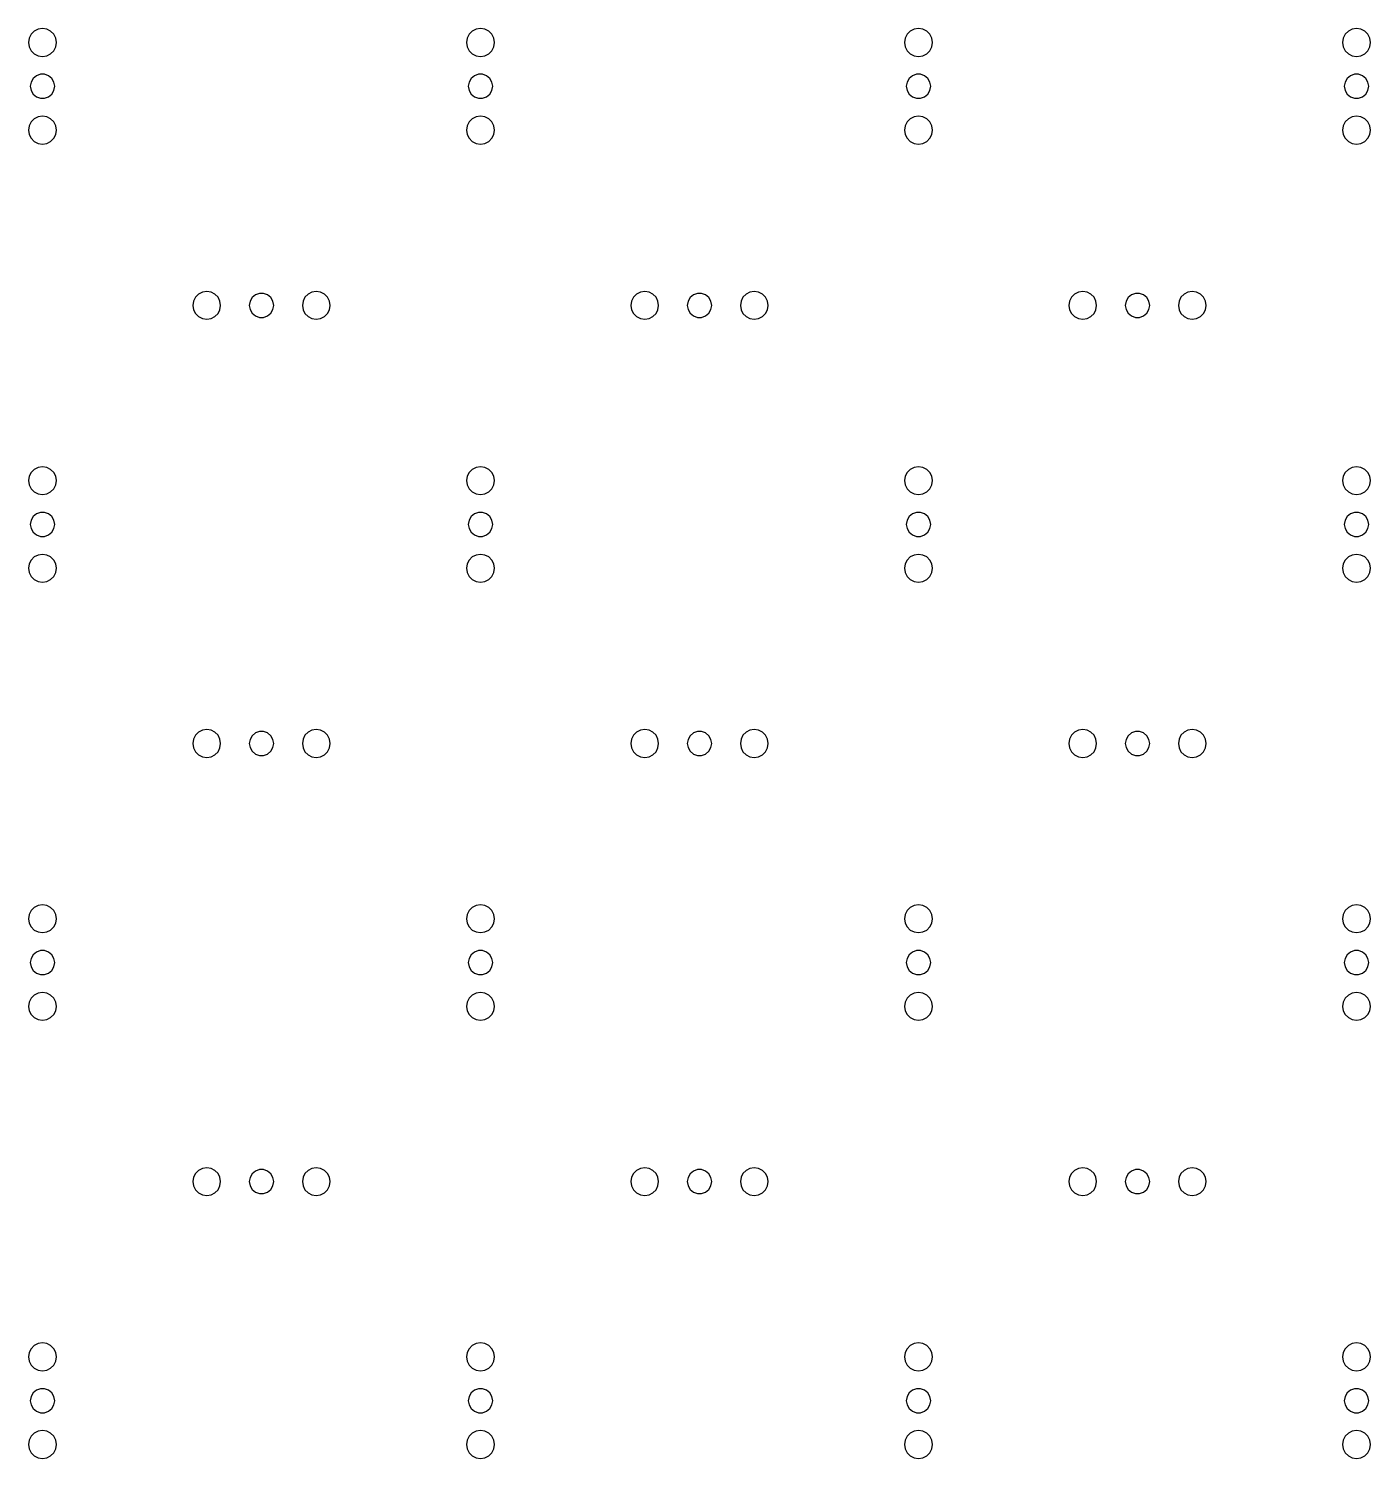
# Model space of a CAD drawing. Extents: x 218 to 2830, y 49 to 1501.
# Drawn here: x 2218 to 2830, y 49 to 701 of the extents above; entities that cross this region are included whole.
import ezdxf

# ---------------------------------------------------------------- set-up
doc = ezdxf.new("R2010")
doc.units = 0
doc.layers.get('0').update_dxf_attribs({"linetype": 'CONTINUOUS'})

msp = doc.modelspace()

# ---------------------------------------------------------------- linework, layer by layer
for points in [[(2225.96, 688.961), (2227.73, 689.863), (2229.14, 691.268), (2230.04, 693.038), (2230.35, 695), (2230.04, 696.962), (2229.14, 698.732), (2227.73, 700.137), (2225.96, 701.039), (2224, 701.35), (2222.04, 701.039), (2220.27, 700.137), (2218.86, 698.732), (2217.96, 696.962), (2217.65, 695), (2217.96, 693.038), (2218.86, 691.268), (2220.27, 689.863), (2222.04, 688.961), (2224, 688.65)], [(2425.96, 688.961), (2427.73, 689.863), (2429.14, 691.268), (2430.04, 693.038), (2430.35, 695), (2430.04, 696.962), (2429.14, 698.732), (2427.73, 700.137), (2425.96, 701.039), (2424, 701.35), (2422.04, 701.039), (2420.27, 700.137), (2418.86, 698.732), (2417.96, 696.962), (2417.65, 695), (2417.96, 693.038), (2418.86, 691.268), (2420.27, 689.863), (2422.04, 688.961), (2424, 688.65)], [(2625.96, 688.961), (2627.73, 689.863), (2629.14, 691.268), (2630.04, 693.038), (2630.35, 695), (2630.04, 696.962), (2629.14, 698.732), (2627.73, 700.137), (2625.96, 701.039), (2624, 701.35), (2622.04, 701.039), (2620.27, 700.137), (2618.86, 698.732), (2617.96, 696.962), (2617.65, 695), (2617.96, 693.038), (2618.86, 691.268), (2620.27, 689.863), (2622.04, 688.961), (2624, 688.65)], [(2825.96, 688.961), (2827.73, 689.863), (2829.14, 691.268), (2830.04, 693.038), (2830.35, 695), (2830.04, 696.962), (2829.14, 698.732), (2827.73, 700.137), (2825.96, 701.039), (2824, 701.35), (2822.04, 701.039), (2820.27, 700.137), (2818.86, 698.732), (2817.96, 696.962), (2817.65, 695), (2817.96, 693.038), (2818.86, 691.268), (2820.27, 689.863), (2822.04, 688.961), (2824, 688.65)], [(2226.78, 670.188), (2228.26, 671.429), (2229.22, 673.1), (2229.56, 675), (2229.22, 676.9), (2228.26, 678.571), (2226.78, 679.812), (2224.96, 680.472), (2223.04, 680.472), (2221.22, 679.812), (2219.74, 678.571), (2218.78, 676.9), (2218.44, 675), (2218.78, 673.1), (2219.74, 671.429), (2221.22, 670.188), (2223.04, 669.528), (2224.96, 669.528)], [(2426.78, 670.188), (2428.26, 671.429), (2429.22, 673.1), (2429.56, 675), (2429.22, 676.9), (2428.26, 678.571), (2426.78, 679.812), (2424.96, 680.472), (2423.04, 680.472), (2421.22, 679.812), (2419.74, 678.571), (2418.78, 676.9), (2418.44, 675), (2418.78, 673.1), (2419.74, 671.429), (2421.22, 670.188), (2423.04, 669.528), (2424.96, 669.528)], [(2626.78, 670.188), (2628.26, 671.429), (2629.22, 673.1), (2629.56, 675), (2629.22, 676.9), (2628.26, 678.571), (2626.78, 679.812), (2624.96, 680.472), (2623.04, 680.472), (2621.22, 679.812), (2619.74, 678.571), (2618.78, 676.9), (2618.44, 675), (2618.78, 673.1), (2619.74, 671.429), (2621.22, 670.188), (2623.04, 669.528), (2624.96, 669.528)], [(2826.78, 670.188), (2828.26, 671.429), (2829.22, 673.1), (2829.56, 675), (2829.22, 676.9), (2828.26, 678.571), (2826.78, 679.812), (2824.96, 680.472), (2823.04, 680.472), (2821.22, 679.812), (2819.74, 678.571), (2818.78, 676.9), (2818.44, 675), (2818.78, 673.1), (2819.74, 671.429), (2821.22, 670.188), (2823.04, 669.528), (2824.96, 669.528)], [(2225.96, 648.961), (2227.73, 649.863), (2229.14, 651.268), (2230.04, 653.038), (2230.35, 655), (2230.04, 656.962), (2229.14, 658.732), (2227.73, 660.137), (2225.96, 661.039), (2224, 661.35), (2222.04, 661.039), (2220.27, 660.137), (2218.86, 658.732), (2217.96, 656.962), (2217.65, 655), (2217.96, 653.038), (2218.86, 651.268), (2220.27, 649.863), (2222.04, 648.961), (2224, 648.65)], [(2425.96, 648.961), (2427.73, 649.863), (2429.14, 651.268), (2430.04, 653.038), (2430.35, 655), (2430.04, 656.962), (2429.14, 658.732), (2427.73, 660.137), (2425.96, 661.039), (2424, 661.35), (2422.04, 661.039), (2420.27, 660.137), (2418.86, 658.732), (2417.96, 656.962), (2417.65, 655), (2417.96, 653.038), (2418.86, 651.268), (2420.27, 649.863), (2422.04, 648.961), (2424, 648.65)], [(2625.96, 648.961), (2627.73, 649.863), (2629.14, 651.268), (2630.04, 653.038), (2630.35, 655), (2630.04, 656.962), (2629.14, 658.732), (2627.73, 660.137), (2625.96, 661.039), (2624, 661.35), (2622.04, 661.039), (2620.27, 660.137), (2618.86, 658.732), (2617.96, 656.962), (2617.65, 655), (2617.96, 653.038), (2618.86, 651.268), (2620.27, 649.863), (2622.04, 648.961), (2624, 648.65)], [(2825.96, 648.961), (2827.73, 649.863), (2829.14, 651.268), (2830.04, 653.038), (2830.35, 655), (2830.04, 656.962), (2829.14, 658.732), (2827.73, 660.137), (2825.96, 661.039), (2824, 661.35), (2822.04, 661.039), (2820.27, 660.137), (2818.86, 658.732), (2817.96, 656.962), (2817.65, 655), (2817.96, 653.038), (2818.86, 651.268), (2820.27, 649.863), (2822.04, 648.961), (2824, 648.65)], [(2300.96, 568.961), (2302.73, 569.863), (2304.14, 571.268), (2305.04, 573.038), (2305.35, 575), (2305.04, 576.962), (2304.14, 578.732), (2302.73, 580.137), (2300.96, 581.039), (2299, 581.35), (2297.04, 581.039), (2295.27, 580.137), (2293.86, 578.732), (2292.96, 576.962), (2292.65, 575), (2292.96, 573.038), (2293.86, 571.268), (2295.27, 569.863), (2297.04, 568.961), (2299, 568.65)], [(2350.96, 568.961), (2352.73, 569.863), (2354.14, 571.268), (2355.04, 573.038), (2355.35, 575), (2355.04, 576.962), (2354.14, 578.732), (2352.73, 580.137), (2350.96, 581.039), (2349, 581.35), (2347.04, 581.039), (2345.27, 580.137), (2343.86, 578.732), (2342.96, 576.962), (2342.65, 575), (2342.96, 573.038), (2343.86, 571.268), (2345.27, 569.863), (2347.04, 568.961), (2349, 568.65)], [(2500.96, 568.961), (2502.73, 569.863), (2504.14, 571.268), (2505.04, 573.038), (2505.35, 575), (2505.04, 576.962), (2504.14, 578.732), (2502.73, 580.137), (2500.96, 581.039), (2499, 581.35), (2497.04, 581.039), (2495.27, 580.137), (2493.86, 578.732), (2492.96, 576.962), (2492.65, 575), (2492.96, 573.038), (2493.86, 571.268), (2495.27, 569.863), (2497.04, 568.961), (2499, 568.65)], [(2550.96, 568.961), (2552.73, 569.863), (2554.14, 571.268), (2555.04, 573.038), (2555.35, 575), (2555.04, 576.962), (2554.14, 578.732), (2552.73, 580.137), (2550.96, 581.039), (2549, 581.35), (2547.04, 581.039), (2545.27, 580.137), (2543.86, 578.732), (2542.96, 576.962), (2542.65, 575), (2542.96, 573.038), (2543.86, 571.268), (2545.27, 569.863), (2547.04, 568.961), (2549, 568.65)], [(2700.96, 568.961), (2702.73, 569.863), (2704.14, 571.268), (2705.04, 573.038), (2705.35, 575), (2705.04, 576.962), (2704.14, 578.732), (2702.73, 580.137), (2700.96, 581.039), (2699, 581.35), (2697.04, 581.039), (2695.27, 580.137), (2693.86, 578.732), (2692.96, 576.962), (2692.65, 575), (2692.96, 573.038), (2693.86, 571.268), (2695.27, 569.863), (2697.04, 568.961), (2699, 568.65)], [(2750.96, 568.961), (2752.73, 569.863), (2754.14, 571.268), (2755.04, 573.038), (2755.35, 575), (2755.04, 576.962), (2754.14, 578.732), (2752.73, 580.137), (2750.96, 581.039), (2749, 581.35), (2747.04, 581.039), (2745.27, 580.137), (2743.86, 578.732), (2742.96, 576.962), (2742.65, 575), (2742.96, 573.038), (2743.86, 571.268), (2745.27, 569.863), (2747.04, 568.961), (2749, 568.65)], [(2326.78, 570.188), (2328.26, 571.429), (2329.22, 573.1), (2329.56, 575), (2329.22, 576.9), (2328.26, 578.571), (2326.78, 579.812), (2324.96, 580.472), (2323.04, 580.472), (2321.22, 579.812), (2319.74, 578.571), (2318.78, 576.9), (2318.44, 575), (2318.78, 573.1), (2319.74, 571.429), (2321.22, 570.188), (2323.04, 569.528), (2324.96, 569.528)], [(2526.78, 570.188), (2528.26, 571.429), (2529.22, 573.1), (2529.56, 575), (2529.22, 576.9), (2528.26, 578.571), (2526.78, 579.812), (2524.96, 580.472), (2523.04, 580.472), (2521.22, 579.812), (2519.74, 578.571), (2518.78, 576.9), (2518.44, 575), (2518.78, 573.1), (2519.74, 571.429), (2521.22, 570.188), (2523.04, 569.528), (2524.96, 569.528)], [(2726.78, 570.188), (2728.26, 571.429), (2729.22, 573.1), (2729.56, 575), (2729.22, 576.9), (2728.26, 578.571), (2726.78, 579.812), (2724.96, 580.472), (2723.04, 580.472), (2721.22, 579.812), (2719.74, 578.571), (2718.78, 576.9), (2718.44, 575), (2718.78, 573.1), (2719.74, 571.429), (2721.22, 570.188), (2723.04, 569.528), (2724.96, 569.528)], [(2225.96, 488.961), (2227.73, 489.863), (2229.14, 491.268), (2230.04, 493.038), (2230.35, 495), (2230.04, 496.962), (2229.14, 498.732), (2227.73, 500.137), (2225.96, 501.039), (2224, 501.35), (2222.04, 501.039), (2220.27, 500.137), (2218.86, 498.732), (2217.96, 496.962), (2217.65, 495), (2217.96, 493.038), (2218.86, 491.268), (2220.27, 489.863), (2222.04, 488.961), (2224, 488.65)], [(2425.96, 488.961), (2427.73, 489.863), (2429.14, 491.268), (2430.04, 493.038), (2430.35, 495), (2430.04, 496.962), (2429.14, 498.732), (2427.73, 500.137), (2425.96, 501.039), (2424, 501.35), (2422.04, 501.039), (2420.27, 500.137), (2418.86, 498.732), (2417.96, 496.962), (2417.65, 495), (2417.96, 493.038), (2418.86, 491.268), (2420.27, 489.863), (2422.04, 488.961), (2424, 488.65)], [(2625.96, 488.961), (2627.73, 489.863), (2629.14, 491.268), (2630.04, 493.038), (2630.35, 495), (2630.04, 496.962), (2629.14, 498.732), (2627.73, 500.137), (2625.96, 501.039), (2624, 501.35), (2622.04, 501.039), (2620.27, 500.137), (2618.86, 498.732), (2617.96, 496.962), (2617.65, 495), (2617.96, 493.038), (2618.86, 491.268), (2620.27, 489.863), (2622.04, 488.961), (2624, 488.65)], [(2825.96, 488.961), (2827.73, 489.863), (2829.14, 491.268), (2830.04, 493.038), (2830.35, 495), (2830.04, 496.962), (2829.14, 498.732), (2827.73, 500.137), (2825.96, 501.039), (2824, 501.35), (2822.04, 501.039), (2820.27, 500.137), (2818.86, 498.732), (2817.96, 496.962), (2817.65, 495), (2817.96, 493.038), (2818.86, 491.268), (2820.27, 489.863), (2822.04, 488.961), (2824, 488.65)], [(2226.78, 470.188), (2228.26, 471.429), (2229.22, 473.1), (2229.56, 475), (2229.22, 476.9), (2228.26, 478.571), (2226.78, 479.812), (2224.96, 480.472), (2223.04, 480.472), (2221.22, 479.812), (2219.74, 478.571), (2218.78, 476.9), (2218.44, 475), (2218.78, 473.1), (2219.74, 471.429), (2221.22, 470.188), (2223.04, 469.528), (2224.96, 469.528)], [(2426.78, 470.188), (2428.26, 471.429), (2429.22, 473.1), (2429.56, 475), (2429.22, 476.9), (2428.26, 478.571), (2426.78, 479.812), (2424.96, 480.472), (2423.04, 480.472), (2421.22, 479.812), (2419.74, 478.571), (2418.78, 476.9), (2418.44, 475), (2418.78, 473.1), (2419.74, 471.429), (2421.22, 470.188), (2423.04, 469.528), (2424.96, 469.528)], [(2626.78, 470.188), (2628.26, 471.429), (2629.22, 473.1), (2629.56, 475), (2629.22, 476.9), (2628.26, 478.571), (2626.78, 479.812), (2624.96, 480.472), (2623.04, 480.472), (2621.22, 479.812), (2619.74, 478.571), (2618.78, 476.9), (2618.44, 475), (2618.78, 473.1), (2619.74, 471.429), (2621.22, 470.188), (2623.04, 469.528), (2624.96, 469.528)], [(2826.78, 470.188), (2828.26, 471.429), (2829.22, 473.1), (2829.56, 475), (2829.22, 476.9), (2828.26, 478.571), (2826.78, 479.812), (2824.96, 480.472), (2823.04, 480.472), (2821.22, 479.812), (2819.74, 478.571), (2818.78, 476.9), (2818.44, 475), (2818.78, 473.1), (2819.74, 471.429), (2821.22, 470.188), (2823.04, 469.528), (2824.96, 469.528)], [(2225.96, 448.961), (2227.73, 449.863), (2229.14, 451.268), (2230.04, 453.038), (2230.35, 455), (2230.04, 456.962), (2229.14, 458.732), (2227.73, 460.137), (2225.96, 461.039), (2224, 461.35), (2222.04, 461.039), (2220.27, 460.137), (2218.86, 458.732), (2217.96, 456.962), (2217.65, 455), (2217.96, 453.038), (2218.86, 451.268), (2220.27, 449.863), (2222.04, 448.961), (2224, 448.65)], [(2425.96, 448.961), (2427.73, 449.863), (2429.14, 451.268), (2430.04, 453.038), (2430.35, 455), (2430.04, 456.962), (2429.14, 458.732), (2427.73, 460.137), (2425.96, 461.039), (2424, 461.35), (2422.04, 461.039), (2420.27, 460.137), (2418.86, 458.732), (2417.96, 456.962), (2417.65, 455), (2417.96, 453.038), (2418.86, 451.268), (2420.27, 449.863), (2422.04, 448.961), (2424, 448.65)], [(2625.96, 448.961), (2627.73, 449.863), (2629.14, 451.268), (2630.04, 453.038), (2630.35, 455), (2630.04, 456.962), (2629.14, 458.732), (2627.73, 460.137), (2625.96, 461.039), (2624, 461.35), (2622.04, 461.039), (2620.27, 460.137), (2618.86, 458.732), (2617.96, 456.962), (2617.65, 455), (2617.96, 453.038), (2618.86, 451.268), (2620.27, 449.863), (2622.04, 448.961), (2624, 448.65)], [(2825.96, 448.961), (2827.73, 449.863), (2829.14, 451.268), (2830.04, 453.038), (2830.35, 455), (2830.04, 456.962), (2829.14, 458.732), (2827.73, 460.137), (2825.96, 461.039), (2824, 461.35), (2822.04, 461.039), (2820.27, 460.137), (2818.86, 458.732), (2817.96, 456.962), (2817.65, 455), (2817.96, 453.038), (2818.86, 451.268), (2820.27, 449.863), (2822.04, 448.961), (2824, 448.65)], [(2300.96, 368.961), (2302.73, 369.863), (2304.14, 371.268), (2305.04, 373.038), (2305.35, 375), (2305.04, 376.962), (2304.14, 378.732), (2302.73, 380.137), (2300.96, 381.039), (2299, 381.35), (2297.04, 381.039), (2295.27, 380.137), (2293.86, 378.732), (2292.96, 376.962), (2292.65, 375), (2292.96, 373.038), (2293.86, 371.268), (2295.27, 369.863), (2297.04, 368.961), (2299, 368.65)], [(2326.78, 370.188), (2328.26, 371.429), (2329.22, 373.1), (2329.56, 375), (2329.22, 376.9), (2328.26, 378.571), (2326.78, 379.812), (2324.96, 380.472), (2323.04, 380.472), (2321.22, 379.812), (2319.74, 378.571), (2318.78, 376.9), (2318.44, 375), (2318.78, 373.1), (2319.74, 371.429), (2321.22, 370.188), (2323.04, 369.528), (2324.96, 369.528)], [(2350.96, 368.961), (2352.73, 369.863), (2354.14, 371.268), (2355.04, 373.038), (2355.35, 375), (2355.04, 376.962), (2354.14, 378.732), (2352.73, 380.137), (2350.96, 381.039), (2349, 381.35), (2347.04, 381.039), (2345.27, 380.137), (2343.86, 378.732), (2342.96, 376.962), (2342.65, 375), (2342.96, 373.038), (2343.86, 371.268), (2345.27, 369.863), (2347.04, 368.961), (2349, 368.65)], [(2500.96, 368.961), (2502.73, 369.863), (2504.14, 371.268), (2505.04, 373.038), (2505.35, 375), (2505.04, 376.962), (2504.14, 378.732), (2502.73, 380.137), (2500.96, 381.039), (2499, 381.35), (2497.04, 381.039), (2495.27, 380.137), (2493.86, 378.732), (2492.96, 376.962), (2492.65, 375), (2492.96, 373.038), (2493.86, 371.268), (2495.27, 369.863), (2497.04, 368.961), (2499, 368.65)], [(2526.78, 370.188), (2528.26, 371.429), (2529.22, 373.1), (2529.56, 375), (2529.22, 376.9), (2528.26, 378.571), (2526.78, 379.812), (2524.96, 380.472), (2523.04, 380.472), (2521.22, 379.812), (2519.74, 378.571), (2518.78, 376.9), (2518.44, 375), (2518.78, 373.1), (2519.74, 371.429), (2521.22, 370.188), (2523.04, 369.528), (2524.96, 369.528)], [(2550.96, 368.961), (2552.73, 369.863), (2554.14, 371.268), (2555.04, 373.038), (2555.35, 375), (2555.04, 376.962), (2554.14, 378.732), (2552.73, 380.137), (2550.96, 381.039), (2549, 381.35), (2547.04, 381.039), (2545.27, 380.137), (2543.86, 378.732), (2542.96, 376.962), (2542.65, 375), (2542.96, 373.038), (2543.86, 371.268), (2545.27, 369.863), (2547.04, 368.961), (2549, 368.65)], [(2700.96, 368.961), (2702.73, 369.863), (2704.14, 371.268), (2705.04, 373.038), (2705.35, 375), (2705.04, 376.962), (2704.14, 378.732), (2702.73, 380.137), (2700.96, 381.039), (2699, 381.35), (2697.04, 381.039), (2695.27, 380.137), (2693.86, 378.732), (2692.96, 376.962), (2692.65, 375), (2692.96, 373.038), (2693.86, 371.268), (2695.27, 369.863), (2697.04, 368.961), (2699, 368.65)], [(2726.78, 370.188), (2728.26, 371.429), (2729.22, 373.1), (2729.56, 375), (2729.22, 376.9), (2728.26, 378.571), (2726.78, 379.812), (2724.96, 380.472), (2723.04, 380.472), (2721.22, 379.812), (2719.74, 378.571), (2718.78, 376.9), (2718.44, 375), (2718.78, 373.1), (2719.74, 371.429), (2721.22, 370.188), (2723.04, 369.528), (2724.96, 369.528)], [(2750.96, 368.961), (2752.73, 369.863), (2754.14, 371.268), (2755.04, 373.038), (2755.35, 375), (2755.04, 376.962), (2754.14, 378.732), (2752.73, 380.137), (2750.96, 381.039), (2749, 381.35), (2747.04, 381.039), (2745.27, 380.137), (2743.86, 378.732), (2742.96, 376.962), (2742.65, 375), (2742.96, 373.038), (2743.86, 371.268), (2745.27, 369.863), (2747.04, 368.961), (2749, 368.65)], [(2225.96, 288.961), (2227.73, 289.863), (2229.14, 291.268), (2230.04, 293.038), (2230.35, 295), (2230.04, 296.962), (2229.14, 298.732), (2227.73, 300.137), (2225.96, 301.039), (2224, 301.35), (2222.04, 301.039), (2220.27, 300.137), (2218.86, 298.732), (2217.96, 296.962), (2217.65, 295), (2217.96, 293.038), (2218.86, 291.268), (2220.27, 289.863), (2222.04, 288.961), (2224, 288.65)], [(2425.96, 288.961), (2427.73, 289.863), (2429.14, 291.268), (2430.04, 293.038), (2430.35, 295), (2430.04, 296.962), (2429.14, 298.732), (2427.73, 300.137), (2425.96, 301.039), (2424, 301.35), (2422.04, 301.039), (2420.27, 300.137), (2418.86, 298.732), (2417.96, 296.962), (2417.65, 295), (2417.96, 293.038), (2418.86, 291.268), (2420.27, 289.863), (2422.04, 288.961), (2424, 288.65)], [(2625.96, 288.961), (2627.73, 289.863), (2629.14, 291.268), (2630.04, 293.038), (2630.35, 295), (2630.04, 296.962), (2629.14, 298.732), (2627.73, 300.137), (2625.96, 301.039), (2624, 301.35), (2622.04, 301.039), (2620.27, 300.137), (2618.86, 298.732), (2617.96, 296.962), (2617.65, 295), (2617.96, 293.038), (2618.86, 291.268), (2620.27, 289.863), (2622.04, 288.961), (2624, 288.65)], [(2825.96, 288.961), (2827.73, 289.863), (2829.14, 291.268), (2830.04, 293.038), (2830.35, 295), (2830.04, 296.962), (2829.14, 298.732), (2827.73, 300.137), (2825.96, 301.039), (2824, 301.35), (2822.04, 301.039), (2820.27, 300.137), (2818.86, 298.732), (2817.96, 296.962), (2817.65, 295), (2817.96, 293.038), (2818.86, 291.268), (2820.27, 289.863), (2822.04, 288.961), (2824, 288.65)], [(2226.78, 270.188), (2228.26, 271.429), (2229.22, 273.1), (2229.56, 275), (2229.22, 276.9), (2228.26, 278.571), (2226.78, 279.812), (2224.96, 280.472), (2223.04, 280.472), (2221.22, 279.812), (2219.74, 278.571), (2218.78, 276.9), (2218.44, 275), (2218.78, 273.1), (2219.74, 271.429), (2221.22, 270.188), (2223.04, 269.528), (2224.96, 269.528)], [(2426.78, 270.188), (2428.26, 271.429), (2429.22, 273.1), (2429.56, 275), (2429.22, 276.9), (2428.26, 278.571), (2426.78, 279.812), (2424.96, 280.472), (2423.04, 280.472), (2421.22, 279.812), (2419.74, 278.571), (2418.78, 276.9), (2418.44, 275), (2418.78, 273.1), (2419.74, 271.429), (2421.22, 270.188), (2423.04, 269.528), (2424.96, 269.528)], [(2626.78, 270.188), (2628.26, 271.429), (2629.22, 273.1), (2629.56, 275), (2629.22, 276.9), (2628.26, 278.571), (2626.78, 279.812), (2624.96, 280.472), (2623.04, 280.472), (2621.22, 279.812), (2619.74, 278.571), (2618.78, 276.9), (2618.44, 275), (2618.78, 273.1), (2619.74, 271.429), (2621.22, 270.188), (2623.04, 269.528), (2624.96, 269.528)], [(2826.78, 270.188), (2828.26, 271.429), (2829.22, 273.1), (2829.56, 275), (2829.22, 276.9), (2828.26, 278.571), (2826.78, 279.812), (2824.96, 280.472), (2823.04, 280.472), (2821.22, 279.812), (2819.74, 278.571), (2818.78, 276.9), (2818.44, 275), (2818.78, 273.1), (2819.74, 271.429), (2821.22, 270.188), (2823.04, 269.528), (2824.96, 269.528)], [(2225.96, 248.961), (2227.73, 249.863), (2229.14, 251.268), (2230.04, 253.038), (2230.35, 255), (2230.04, 256.962), (2229.14, 258.732), (2227.73, 260.137), (2225.96, 261.039), (2224, 261.35), (2222.04, 261.039), (2220.27, 260.137), (2218.86, 258.732), (2217.96, 256.962), (2217.65, 255), (2217.96, 253.038), (2218.86, 251.268), (2220.27, 249.863), (2222.04, 248.961), (2224, 248.65)], [(2425.96, 248.961), (2427.73, 249.863), (2429.14, 251.268), (2430.04, 253.038), (2430.35, 255), (2430.04, 256.962), (2429.14, 258.732), (2427.73, 260.137), (2425.96, 261.039), (2424, 261.35), (2422.04, 261.039), (2420.27, 260.137), (2418.86, 258.732), (2417.96, 256.962), (2417.65, 255), (2417.96, 253.038), (2418.86, 251.268), (2420.27, 249.863), (2422.04, 248.961), (2424, 248.65)], [(2625.96, 248.961), (2627.73, 249.863), (2629.14, 251.268), (2630.04, 253.038), (2630.35, 255), (2630.04, 256.962), (2629.14, 258.732), (2627.73, 260.137), (2625.96, 261.039), (2624, 261.35), (2622.04, 261.039), (2620.27, 260.137), (2618.86, 258.732), (2617.96, 256.962), (2617.65, 255), (2617.96, 253.038), (2618.86, 251.268), (2620.27, 249.863), (2622.04, 248.961), (2624, 248.65)], [(2825.96, 248.961), (2827.73, 249.863), (2829.14, 251.268), (2830.04, 253.038), (2830.35, 255), (2830.04, 256.962), (2829.14, 258.732), (2827.73, 260.137), (2825.96, 261.039), (2824, 261.35), (2822.04, 261.039), (2820.27, 260.137), (2818.86, 258.732), (2817.96, 256.962), (2817.65, 255), (2817.96, 253.038), (2818.86, 251.268), (2820.27, 249.863), (2822.04, 248.961), (2824, 248.65)], [(2300.96, 168.961), (2302.73, 169.863), (2304.14, 171.268), (2305.04, 173.038), (2305.35, 175), (2305.04, 176.962), (2304.14, 178.732), (2302.73, 180.137), (2300.96, 181.039), (2299, 181.35), (2297.04, 181.039), (2295.27, 180.137), (2293.86, 178.732), (2292.96, 176.962), (2292.65, 175), (2292.96, 173.038), (2293.86, 171.268), (2295.27, 169.863), (2297.04, 168.961), (2299, 168.65)], [(2326.78, 170.188), (2328.26, 171.429), (2329.22, 173.1), (2329.56, 175), (2329.22, 176.9), (2328.26, 178.571), (2326.78, 179.812), (2324.96, 180.472), (2323.04, 180.472), (2321.22, 179.812), (2319.74, 178.571), (2318.78, 176.9), (2318.44, 175), (2318.78, 173.1), (2319.74, 171.429), (2321.22, 170.188), (2323.04, 169.528), (2324.96, 169.528)], [(2350.96, 168.961), (2352.73, 169.863), (2354.14, 171.268), (2355.04, 173.038), (2355.35, 175), (2355.04, 176.962), (2354.14, 178.732), (2352.73, 180.137), (2350.96, 181.039), (2349, 181.35), (2347.04, 181.039), (2345.27, 180.137), (2343.86, 178.732), (2342.96, 176.962), (2342.65, 175), (2342.96, 173.038), (2343.86, 171.268), (2345.27, 169.863), (2347.04, 168.961), (2349, 168.65)], [(2500.96, 168.961), (2502.73, 169.863), (2504.14, 171.268), (2505.04, 173.038), (2505.35, 175), (2505.04, 176.962), (2504.14, 178.732), (2502.73, 180.137), (2500.96, 181.039), (2499, 181.35), (2497.04, 181.039), (2495.27, 180.137), (2493.86, 178.732), (2492.96, 176.962), (2492.65, 175), (2492.96, 173.038), (2493.86, 171.268), (2495.27, 169.863), (2497.04, 168.961), (2499, 168.65)], [(2526.78, 170.188), (2528.26, 171.429), (2529.22, 173.1), (2529.56, 175), (2529.22, 176.9), (2528.26, 178.571), (2526.78, 179.812), (2524.96, 180.472), (2523.04, 180.472), (2521.22, 179.812), (2519.74, 178.571), (2518.78, 176.9), (2518.44, 175), (2518.78, 173.1), (2519.74, 171.429), (2521.22, 170.188), (2523.04, 169.528), (2524.96, 169.528)], [(2550.96, 168.961), (2552.73, 169.863), (2554.14, 171.268), (2555.04, 173.038), (2555.35, 175), (2555.04, 176.962), (2554.14, 178.732), (2552.73, 180.137), (2550.96, 181.039), (2549, 181.35), (2547.04, 181.039), (2545.27, 180.137), (2543.86, 178.732), (2542.96, 176.962), (2542.65, 175), (2542.96, 173.038), (2543.86, 171.268), (2545.27, 169.863), (2547.04, 168.961), (2549, 168.65)], [(2700.96, 168.961), (2702.73, 169.863), (2704.14, 171.268), (2705.04, 173.038), (2705.35, 175), (2705.04, 176.962), (2704.14, 178.732), (2702.73, 180.137), (2700.96, 181.039), (2699, 181.35), (2697.04, 181.039), (2695.27, 180.137), (2693.86, 178.732), (2692.96, 176.962), (2692.65, 175), (2692.96, 173.038), (2693.86, 171.268), (2695.27, 169.863), (2697.04, 168.961), (2699, 168.65)], [(2726.78, 170.188), (2728.26, 171.429), (2729.22, 173.1), (2729.56, 175), (2729.22, 176.9), (2728.26, 178.571), (2726.78, 179.812), (2724.96, 180.472), (2723.04, 180.472), (2721.22, 179.812), (2719.74, 178.571), (2718.78, 176.9), (2718.44, 175), (2718.78, 173.1), (2719.74, 171.429), (2721.22, 170.188), (2723.04, 169.528), (2724.96, 169.528)], [(2750.96, 168.961), (2752.73, 169.863), (2754.14, 171.268), (2755.04, 173.038), (2755.35, 175), (2755.04, 176.962), (2754.14, 178.732), (2752.73, 180.137), (2750.96, 181.039), (2749, 181.35), (2747.04, 181.039), (2745.27, 180.137), (2743.86, 178.732), (2742.96, 176.962), (2742.65, 175), (2742.96, 173.038), (2743.86, 171.268), (2745.27, 169.863), (2747.04, 168.961), (2749, 168.65)], [(2225.96, 88.9608), (2227.73, 89.8627), (2229.14, 91.2676), (2230.04, 93.0377), (2230.35, 95), (2230.04, 96.9623), (2229.14, 98.7324), (2227.73, 100.137), (2225.96, 101.039), (2224, 101.35), (2222.04, 101.039), (2220.27, 100.137), (2218.86, 98.7324), (2217.96, 96.9623), (2217.65, 95), (2217.96, 93.0377), (2218.86, 91.2676), (2220.27, 89.8627), (2222.04, 88.9608), (2224, 88.65)], [(2425.96, 88.9608), (2427.73, 89.8627), (2429.14, 91.2676), (2430.04, 93.0377), (2430.35, 95), (2430.04, 96.9623), (2429.14, 98.7324), (2427.73, 100.137), (2425.96, 101.039), (2424, 101.35), (2422.04, 101.039), (2420.27, 100.137), (2418.86, 98.7324), (2417.96, 96.9623), (2417.65, 95), (2417.96, 93.0377), (2418.86, 91.2676), (2420.27, 89.8627), (2422.04, 88.9608), (2424, 88.65)], [(2625.96, 88.9608), (2627.73, 89.8627), (2629.14, 91.2676), (2630.04, 93.0377), (2630.35, 95), (2630.04, 96.9623), (2629.14, 98.7324), (2627.73, 100.137), (2625.96, 101.039), (2624, 101.35), (2622.04, 101.039), (2620.27, 100.137), (2618.86, 98.7324), (2617.96, 96.9623), (2617.65, 95), (2617.96, 93.0377), (2618.86, 91.2676), (2620.27, 89.8627), (2622.04, 88.9608), (2624, 88.65)], [(2825.96, 88.9608), (2827.73, 89.8627), (2829.14, 91.2676), (2830.04, 93.0377), (2830.35, 95), (2830.04, 96.9623), (2829.14, 98.7324), (2827.73, 100.137), (2825.96, 101.039), (2824, 101.35), (2822.04, 101.039), (2820.27, 100.137), (2818.86, 98.7324), (2817.96, 96.9623), (2817.65, 95), (2817.96, 93.0377), (2818.86, 91.2676), (2820.27, 89.8627), (2822.04, 88.9608), (2824, 88.65)], [(2226.78, 70.1881), (2228.26, 71.4285), (2229.22, 73.0997), (2229.56, 75), (2229.22, 76.9003), (2228.26, 78.5715), (2226.78, 79.8119), (2224.96, 80.4718), (2223.04, 80.4718), (2221.22, 79.8119), (2219.74, 78.5715), (2218.78, 76.9003), (2218.44, 75), (2218.78, 73.0997), (2219.74, 71.4285), (2221.22, 70.1881), (2223.04, 69.5282), (2224.96, 69.5282)], [(2426.78, 70.1881), (2428.26, 71.4285), (2429.22, 73.0997), (2429.56, 75), (2429.22, 76.9003), (2428.26, 78.5715), (2426.78, 79.8119), (2424.96, 80.4718), (2423.04, 80.4718), (2421.22, 79.8119), (2419.74, 78.5715), (2418.78, 76.9003), (2418.44, 75), (2418.78, 73.0997), (2419.74, 71.4285), (2421.22, 70.1881), (2423.04, 69.5282), (2424.96, 69.5282)], [(2626.78, 70.1881), (2628.26, 71.4285), (2629.22, 73.0997), (2629.56, 75), (2629.22, 76.9003), (2628.26, 78.5715), (2626.78, 79.8119), (2624.96, 80.4718), (2623.04, 80.4718), (2621.22, 79.8119), (2619.74, 78.5715), (2618.78, 76.9003), (2618.44, 75), (2618.78, 73.0997), (2619.74, 71.4285), (2621.22, 70.1881), (2623.04, 69.5282), (2624.96, 69.5282)], [(2826.78, 70.1881), (2828.26, 71.4285), (2829.22, 73.0997), (2829.56, 75), (2829.22, 76.9003), (2828.26, 78.5715), (2826.78, 79.8119), (2824.96, 80.4718), (2823.04, 80.4718), (2821.22, 79.8119), (2819.74, 78.5715), (2818.78, 76.9003), (2818.44, 75), (2818.78, 73.0997), (2819.74, 71.4285), (2821.22, 70.1881), (2823.04, 69.5282), (2824.96, 69.5282)], [(2225.96, 48.9608), (2227.73, 49.8627), (2229.14, 51.2676), (2230.04, 53.0377), (2230.35, 55), (2230.04, 56.9623), (2229.14, 58.7324), (2227.73, 60.1373), (2225.96, 61.0392), (2224, 61.35), (2222.04, 61.0392), (2220.27, 60.1373), (2218.86, 58.7324), (2217.96, 56.9623), (2217.65, 55), (2217.96, 53.0377), (2218.86, 51.2676), (2220.27, 49.8627), (2222.04, 48.9608), (2224, 48.65)], [(2425.96, 48.9608), (2427.73, 49.8627), (2429.14, 51.2676), (2430.04, 53.0377), (2430.35, 55), (2430.04, 56.9623), (2429.14, 58.7324), (2427.73, 60.1373), (2425.96, 61.0392), (2424, 61.35), (2422.04, 61.0392), (2420.27, 60.1373), (2418.86, 58.7324), (2417.96, 56.9623), (2417.65, 55), (2417.96, 53.0377), (2418.86, 51.2676), (2420.27, 49.8627), (2422.04, 48.9608), (2424, 48.65)], [(2625.96, 48.9608), (2627.73, 49.8627), (2629.14, 51.2676), (2630.04, 53.0377), (2630.35, 55), (2630.04, 56.9623), (2629.14, 58.7324), (2627.73, 60.1373), (2625.96, 61.0392), (2624, 61.35), (2622.04, 61.0392), (2620.27, 60.1373), (2618.86, 58.7324), (2617.96, 56.9623), (2617.65, 55), (2617.96, 53.0377), (2618.86, 51.2676), (2620.27, 49.8627), (2622.04, 48.9608), (2624, 48.65)], [(2825.96, 48.9608), (2827.73, 49.8627), (2829.14, 51.2676), (2830.04, 53.0377), (2830.35, 55), (2830.04, 56.9623), (2829.14, 58.7324), (2827.73, 60.1373), (2825.96, 61.0392), (2824, 61.35), (2822.04, 61.0392), (2820.27, 60.1373), (2818.86, 58.7324), (2817.96, 56.9623), (2817.65, 55), (2817.96, 53.0377), (2818.86, 51.2676), (2820.27, 49.8627), (2822.04, 48.9608), (2824, 48.65)]]:
    msp.add_lwpolyline(points, close=True)

doc.saveas('drawing.dxf')
